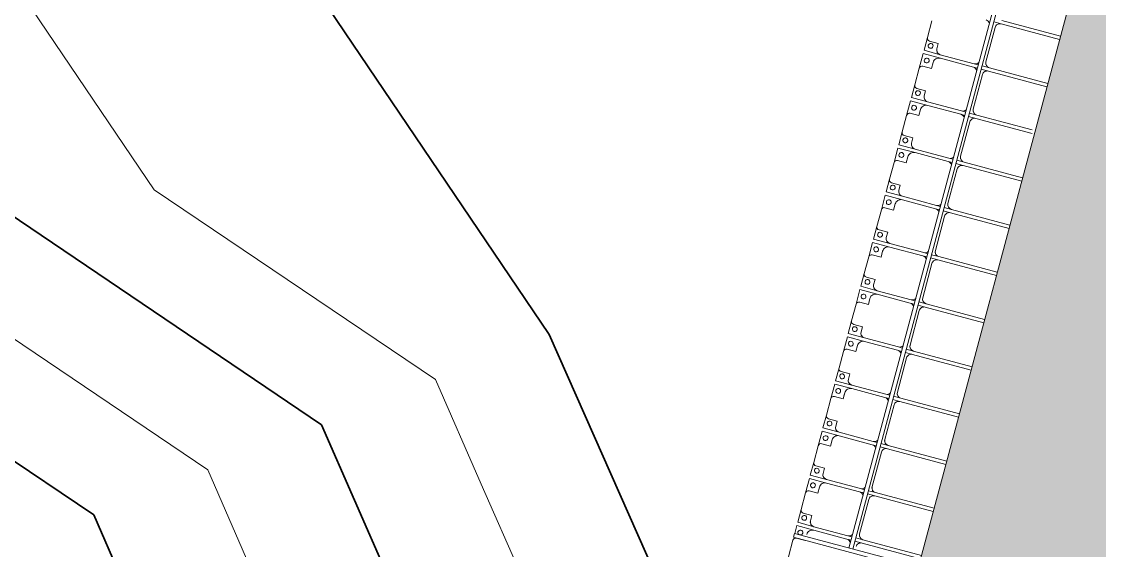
# Model space of a CAD drawing. Header units: millimetres. Extents: x -861324 to 439029, y -308065 to 694685.
# Drawn here: x -162826 to -151789, y 221889 to 227300 of the extents above; entities that cross this region are included whole.
import ezdxf

# ---------------------------------------------------------------- set-up
doc = ezdxf.new("R2010")
doc.units = ezdxf.units.MM
for name, color, linetype, lineweight in [('A-DETL-GENF', 92, 'Continuous', 9), ('A-DETL-MBND', 5, 'Continuous', 9), ('A-DETL-THIN', 151, 'Continuous', 9), ('A-GENM', 13, 'Continuous', 9), ('C-TOPO-MAJR', 7, 'Continuous', 35), ('C-TOPO-MINR', 7, 'Continuous', 9), ('S-BEAM', 12, 'Continuous', 9)]:
    doc.layers.add(name, color=color, linetype=linetype, lineweight=lineweight)

# ---------------------------------------------------------------- blocks, each defined once
blk = doc.blocks.new('Dầm C52 - Dầm C52-24593-BỐ TRÍ BÈ PIN HỒ BẢN MÒNG')
at = {"layer": 'S-BEAM', "color": 7}
for p, q in [((-38198, 20), (-32238, 20)), ((-32238, -20), (-38198, -20))]:
    blk.add_line(p, q, dxfattribs=at)
blk = doc.blocks.new('Dải phao đi lại kèm đỡ invester - DẢI PHAO ĐI LẠI-23457-BỐ TRÍ BÈ PIN HỒ BẢN MÒNG')
at = {"layer": 'A-DETL-MBND', "color": 254}
for p, q in [((223, -620), (223, 0)), ((258, 0), (258, -620)), ((2223, -620), (2223, 0)), ((2258, 0), (2258, -620)), ((3223, -620), (3223, 0)), ((4223, -620), (4223, 0)), ((5223, -620), (5223, 0)), ((723, -620), (723, 0)), ((758, 0), (758, -620)), ((1223, -620), (1223, -33)), ((1258, -24), (1258, -620)), ((1723, -620), (1723, 0)), ((1758, 0), (1758, -620)), ((2723, -620), (2723, 0)), ((2758, 0), (2758, -620)), ((3258, 0), (3258, -620)), ((3723, -620), (3723, 0)), ((3758, 0), (3758, -620)), ((4258, 0), (4258, -620)), ((4723, -620), (4723, 0)), ((4758, 0), (4758, -620)), ((5258, 0), (5258, -620)), ((5723, -620), (5723, 0)), ((5758, 0), (5758, -620)), ((258, -697), (258, -620)), ((258, -697), (258, -620)), ((723, -620), (723, -697)), ((723, -620), (723, -697)), ((758, -697), (758, -620)), ((758, -697), (758, -620)), ((1223, -620), (1223, -697)), ((1223, -620), (1223, -697)), ((1258, -697), (1258, -620)), ((1258, -697), (1258, -620)), ((1723, -620), (1723, -697)), ((1723, -620), (1723, -697)), ((1758, -697), (1758, -620)), ((1758, -697), (1758, -620)), ((2223, -620), (2223, -697)), ((2223, -620), (2223, -697)), ((2258, -697), (2258, -620)), ((2258, -697), (2258, -620)), ((2723, -620), (2723, -697)), ((2723, -620), (2723, -697)), ((2758, -697), (2758, -620)), ((2758, -697), (2758, -620)), ((3223, -620), (3223, -697)), ((3223, -620), (3223, -697)), ((3258, -697), (3258, -620)), ((3258, -697), (3258, -620)), ((3723, -620), (3723, -697)), ((3723, -620), (3723, -697)), ((3758, -697), (3758, -620)), ((3758, -697), (3758, -620)), ((4223, -620), (4223, -697)), ((4223, -620), (4223, -697)), ((4258, -697), (4258, -620)), ((4258, -697), (4258, -620)), ((4723, -620), (4723, -697)), ((4723, -620), (4723, -697)), ((4758, -697), (4758, -620)), ((4758, -697), (4758, -620)), ((5223, -620), (5223, -697)), ((5223, -620), (5223, -697)), ((5258, -697), (5258, -620)), ((5258, -697), (5258, -620)), ((5723, -620), (5723, -697)), ((5723, -620), (5723, -697)), ((5758, -697), (5758, -620)), ((5758, -697), (5758, -620)), ((308, -670), (673, -670)), ((723, -737), (723, -780)), ((723, -737), (723, -780)), ((758, -780), (758, -737)), ((758, -780), (758, -737)), ((808, -670), (1173, -670)), ((1223, -737), (1223, -780)), ((1223, -737), (1223, -780)), ((1258, -780), (1258, -737)), ((1258, -780), (1258, -737)), ((1308, -670), (1673, -670)), ((1723, -737), (1723, -780)), ((1723, -737), (1723, -780)), ((1758, -780), (1758, -737)), ((1758, -780), (1758, -737)), ((1808, -670), (2173, -670)), ((2223, -737), (2223, -780)), ((2223, -737), (2223, -780)), ((2258, -780), (2258, -737)), ((2258, -780), (2258, -737)), ((2308, -670), (2673, -670)), ((2723, -737), (2723, -780)), ((2723, -737), (2723, -780)), ((2758, -780), (2758, -737)), ((2758, -780), (2758, -737)), ((2808, -670), (3173, -670)), ((3223, -737), (3223, -780)), ((3223, -737), (3223, -780)), ((3258, -780), (3258, -737)), ((3258, -780), (3258, -737)), ((3308, -670), (3673, -670)), ((3723, -737), (3723, -780)), ((3723, -737), (3723, -780)), ((3758, -780), (3758, -737)), ((3758, -780), (3758, -737)), ((3808, -670), (4173, -670)), ((4223, -737), (4223, -780)), ((4223, -737), (4223, -780)), ((4258, -780), (4258, -737)), ((4258, -780), (4258, -737)), ((4308, -670), (4673, -670)), ((4723, -737), (4723, -780)), ((4723, -737), (4723, -780)), ((4758, -780), (4758, -737)), ((4758, -780), (4758, -737)), ((4808, -670), (5173, -670)), ((5223, -737), (5223, -780)), ((5223, -737), (5223, -780)), ((5258, -780), (5258, -737)), ((5258, -780), (5258, -737)), ((5308, -670), (5673, -670)), ((5723, -737), (5723, -780)), ((5723, -737), (5723, -780)), ((5758, -780), (5758, -737)), ((5758, -780), (5758, -737)), ((723, -1140), (723, -780)), ((758, -780), (758, -1130)), ((1223, -1140), (1223, -780)), ((1258, -780), (1258, -1130)), ((1723, -1140), (1723, -780)), ((1758, -780), (1758, -1130)), ((2223, -1140), (2223, -780)), ((2258, -780), (2258, -1130)), ((2723, -1140), (2723, -780)), ((2758, -780), (2758, -1130)), ((3223, -1140), (3223, -780)), ((3258, -780), (3258, -1130)), ((3723, -1140), (3723, -780)), ((3758, -780), (3758, -1130)), ((4223, -1140), (4223, -780)), ((4258, -780), (4258, -1130)), ((4723, -1140), (4723, -780)), ((4758, -780), (4758, -1130)), ((5223, -1140), (5223, -780)), ((5258, -780), (5258, -1130)), ((5723, -1140), (5723, -780)), ((5758, -780), (5758, -1130)), ((618, -1282), (618, -1190)), ((618, -1190), (673, -1190)), ((673, -1190), (618, -1190)), ((618, -1190), (618, -1282)), ((618, -1282), (618, -1190)), ((618, -1190), (618, -1282)), ((618, -1190), (673, -1190)), ((673, -1190), (618, -1190)), ((723, -1140), (723, -1312)), ((723, -1312), (723, -1140)), ((758, -1312), (758, -1130)), ((758, -1130), (758, -1312)), ((818, -1190), (882, -1190)), ((882, -1190), (818, -1190)), ((818, -1190), (882, -1190)), ((882, -1190), (818, -1190)), ((882, -1190), (882, -1282)), ((882, -1282), (882, -1190)), ((882, -1190), (882, -1282)), ((882, -1282), (882, -1190)), ((1118, -1282), (1118, -1190)), ((1118, -1190), (1173, -1190)), ((1173, -1190), (1118, -1190)), ((1118, -1190), (1118, -1282)), ((1118, -1282), (1118, -1190)), ((1118, -1190), (1118, -1282)), ((1118, -1190), (1173, -1190)), ((1173, -1190), (1118, -1190)), ((1223, -1140), (1223, -1312)), ((1223, -1312), (1223, -1140)), ((1258, -1312), (1258, -1130)), ((1258, -1130), (1258, -1312)), ((1318, -1190), (1382, -1190)), ((1382, -1190), (1318, -1190)), ((1318, -1190), (1382, -1190)), ((1382, -1190), (1318, -1190)), ((1382, -1190), (1382, -1282)), ((1382, -1282), (1382, -1190)), ((1382, -1190), (1382, -1282)), ((1382, -1282), (1382, -1190)), ((1618, -1282), (1618, -1190)), ((1618, -1190), (1673, -1190)), ((1673, -1190), (1618, -1190)), ((1618, -1190), (1618, -1282)), ((1618, -1282), (1618, -1190)), ((1618, -1190), (1618, -1282)), ((1618, -1190), (1673, -1190)), ((1673, -1190), (1618, -1190)), ((1723, -1140), (1723, -1312)), ((1723, -1312), (1723, -1140)), ((1758, -1312), (1758, -1130)), ((1758, -1130), (1758, -1312)), ((1818, -1190), (1882, -1190)), ((1882, -1190), (1818, -1190)), ((1818, -1190), (1882, -1190)), ((1882, -1190), (1818, -1190)), ((1882, -1190), (1882, -1282)), ((1882, -1282), (1882, -1190)), ((1882, -1190), (1882, -1282)), ((1882, -1282), (1882, -1190)), ((2118, -1282), (2118, -1190)), ((2118, -1190), (2173, -1190)), ((2173, -1190), (2118, -1190)), ((2118, -1190), (2118, -1282)), ((2118, -1282), (2118, -1190)), ((2118, -1190), (2118, -1282)), ((2118, -1190), (2173, -1190)), ((2173, -1190), (2118, -1190)), ((2223, -1140), (2223, -1312)), ((2223, -1312), (2223, -1140)), ((2258, -1312), (2258, -1130)), ((2258, -1130), (2258, -1312)), ((2318, -1190), (2382, -1190)), ((2382, -1190), (2318, -1190)), ((2318, -1190), (2382, -1190)), ((2382, -1190), (2318, -1190)), ((2382, -1190), (2382, -1282)), ((2382, -1282), (2382, -1190)), ((2382, -1190), (2382, -1282)), ((2382, -1282), (2382, -1190)), ((2618, -1282), (2618, -1190)), ((2618, -1190), (2673, -1190)), ((2673, -1190), (2618, -1190)), ((2618, -1190), (2618, -1282)), ((2618, -1282), (2618, -1190)), ((2618, -1190), (2618, -1282)), ((2618, -1190), (2673, -1190)), ((2673, -1190), (2618, -1190)), ((2723, -1140), (2723, -1312)), ((2723, -1312), (2723, -1140)), ((2758, -1312), (2758, -1130)), ((2758, -1130), (2758, -1312)), ((2818, -1190), (2882, -1190)), ((2882, -1190), (2818, -1190)), ((2818, -1190), (2882, -1190)), ((2882, -1190), (2818, -1190)), ((2882, -1190), (2882, -1282)), ((2882, -1282), (2882, -1190)), ((2882, -1190), (2882, -1282)), ((2882, -1282), (2882, -1190)), ((3118, -1282), (3118, -1190)), ((3118, -1190), (3173, -1190)), ((3173, -1190), (3118, -1190)), ((3118, -1190), (3118, -1282)), ((3118, -1282), (3118, -1190)), ((3118, -1190), (3118, -1282)), ((3118, -1190), (3173, -1190)), ((3173, -1190), (3118, -1190)), ((3223, -1140), (3223, -1312)), ((3223, -1312), (3223, -1140)), ((3258, -1312), (3258, -1130)), ((3258, -1130), (3258, -1312)), ((3318, -1190), (3382, -1190)), ((3382, -1190), (3318, -1190)), ((3318, -1190), (3382, -1190)), ((3382, -1190), (3318, -1190)), ((3382, -1190), (3382, -1282)), ((3382, -1282), (3382, -1190)), ((3382, -1190), (3382, -1282)), ((3382, -1282), (3382, -1190)), ((3618, -1282), (3618, -1190)), ((3618, -1190), (3673, -1190)), ((3673, -1190), (3618, -1190)), ((3618, -1190), (3618, -1282)), ((3618, -1282), (3618, -1190)), ((3618, -1190), (3618, -1282)), ((3618, -1190), (3673, -1190)), ((3673, -1190), (3618, -1190)), ((3723, -1140), (3723, -1312)), ((3723, -1312), (3723, -1140)), ((3758, -1312), (3758, -1130)), ((3758, -1130), (3758, -1312)), ((3818, -1190), (3882, -1190)), ((3882, -1190), (3818, -1190)), ((3818, -1190), (3882, -1190)), ((3882, -1190), (3818, -1190)), ((3882, -1190), (3882, -1282)), ((3882, -1282), (3882, -1190)), ((3882, -1190), (3882, -1282)), ((3882, -1282), (3882, -1190)), ((4118, -1282), (4118, -1190)), ((4118, -1190), (4173, -1190)), ((4173, -1190), (4118, -1190)), ((4118, -1190), (4118, -1282)), ((4118, -1282), (4118, -1190)), ((4118, -1190), (4118, -1282)), ((4118, -1190), (4173, -1190)), ((4173, -1190), (4118, -1190)), ((4223, -1140), (4223, -1312)), ((4223, -1312), (4223, -1140)), ((4258, -1312), (4258, -1130)), ((4258, -1130), (4258, -1312)), ((4318, -1190), (4382, -1190)), ((4349, -1190), (4318, -1190)), ((4318, -1190), (4349, -1190)), ((4349, -1190), (4318, -1190)), ((4382, -1190), (4382, -1282)), ((4382, -1282), (4382, -1190)), ((4382, -1190), (4382, -1282)), ((4382, -1282), (4382, -1190)), ((4618, -1282), (4618, -1190)), ((4618, -1190), (4673, -1190)), ((4673, -1190), (4618, -1190)), ((4618, -1190), (4618, -1282)), ((4618, -1282), (4618, -1190)), ((4618, -1190), (4618, -1282)), ((4618, -1190), (4673, -1190)), ((4673, -1190), (4618, -1190)), ((4723, -1140), (4723, -1312)), ((4723, -1312), (4723, -1140)), ((4758, -1312), (4758, -1130)), ((4758, -1130), (4758, -1312)), ((4818, -1190), (4882, -1190)), ((4882, -1190), (4818, -1190)), ((4818, -1190), (4882, -1190)), ((4882, -1190), (4818, -1190)), ((4882, -1190), (4882, -1282)), ((4882, -1282), (4882, -1190)), ((4882, -1190), (4882, -1282)), ((4882, -1282), (4882, -1190)), ((5118, -1282), (5118, -1190)), ((5118, -1190), (5173, -1190)), ((5173, -1190), (5118, -1190)), ((5118, -1190), (5118, -1282)), ((5118, -1282), (5118, -1190)), ((5118, -1190), (5118, -1282)), ((5118, -1190), (5173, -1190)), ((5173, -1190), (5118, -1190)), ((5223, -1140), (5223, -1312)), ((5223, -1312), (5223, -1140)), ((5258, -1312), (5258, -1130)), ((5258, -1130), (5258, -1312)), ((5318, -1190), (5382, -1190)), ((5382, -1190), (5318, -1190)), ((5318, -1190), (5382, -1190)), ((5382, -1190), (5318, -1190)), ((5382, -1190), (5382, -1282)), ((5382, -1282), (5382, -1190)), ((5382, -1190), (5382, -1282)), ((5382, -1282), (5382, -1190)), ((5618, -1282), (5618, -1190)), ((5618, -1190), (5673, -1190)), ((5673, -1190), (5618, -1190)), ((5618, -1190), (5618, -1282)), ((5618, -1282), (5618, -1190)), ((5618, -1190), (5618, -1282)), ((5618, -1190), (5673, -1190)), ((5673, -1190), (5618, -1190)), ((5723, -1140), (5723, -1312)), ((5723, -1312), (5723, -1140)), ((5758, -1312), (5758, -1130)), ((5758, -1130), (5758, -1312)), ((5882, -1190), (5882, -1282)), ((5882, -1282), (5882, -1190)), ((5882, -1190), (5882, -1282)), ((5882, -1282), (5882, -1190)), ((412, -1312), (588, -1312)), ((723, -1312), (588, -1312)), ((588, -1312), (723, -1312)), ((912, -1312), (758, -1312)), ((758, -1312), (912, -1312)), ((912, -1312), (1088, -1312)), ((1223, -1312), (1088, -1312)), ((1088, -1312), (1223, -1312)), ((1412, -1312), (1258, -1312)), ((1258, -1312), (1412, -1312)), ((1412, -1312), (1588, -1312)), ((1723, -1312), (1588, -1312)), ((1588, -1312), (1723, -1312)), ((1912, -1312), (1758, -1312)), ((1758, -1312), (1912, -1312)), ((1912, -1312), (2088, -1312)), ((2223, -1312), (2088, -1312)), ((2088, -1312), (2223, -1312)), ((2412, -1312), (2258, -1312)), ((2258, -1312), (2412, -1312)), ((2412, -1312), (2588, -1312)), ((2723, -1312), (2588, -1312)), ((2588, -1312), (2723, -1312)), ((2912, -1312), (2758, -1312)), ((2758, -1312), (2912, -1312)), ((2912, -1312), (3088, -1312)), ((3223, -1312), (3088, -1312)), ((3088, -1312), (3223, -1312)), ((3412, -1312), (3258, -1312)), ((3258, -1312), (3412, -1312)), ((3412, -1312), (3588, -1312)), ((3723, -1312), (3588, -1312)), ((3588, -1312), (3723, -1312)), ((3912, -1312), (3758, -1312)), ((3758, -1312), (3912, -1312)), ((3912, -1312), (4088, -1312)), ((4223, -1312), (4088, -1312)), ((4088, -1312), (4223, -1312)), ((4412, -1312), (4258, -1312)), ((4258, -1312), (4412, -1312)), ((4412, -1312), (4588, -1312)), ((4723, -1312), (4588, -1312)), ((4588, -1312), (4723, -1312)), ((4912, -1312), (4758, -1312)), ((4758, -1312), (4912, -1312)), ((4912, -1312), (5088, -1312)), ((5223, -1312), (5088, -1312)), ((5088, -1312), (5223, -1312)), ((5412, -1312), (5258, -1312)), ((5258, -1312), (5412, -1312)), ((5412, -1312), (5588, -1312)), ((5723, -1312), (5588, -1312)), ((5588, -1312), (5723, -1312)), ((5842, -1312), (5758, -1312)), ((5758, -1312), (5842, -1312)), ((5912, -1312), (6088, -1312))]:
    blk.add_line(p, q, dxfattribs=at)
for centre, radius, start, end in [((308, -620), 50, 180, 270), ((308, -620), 50, 180, 210), ((673, -620), 50, 270, 0), ((808, -620), 50, 180, 270), ((808, -620), 50, 180, 210), ((1173, -620), 50, 270, 0), ((1308, -620), 50, 180, 270), ((1308, -620), 50, 180, 210), ((1673, -620), 50, 270, 0), ((1808, -620), 50, 180, 270), ((1808, -620), 50, 180, 210), ((2173, -620), 50, 270, 0), ((2308, -620), 50, 180, 270), ((2308, -620), 50, 180, 210), ((2673, -620), 50, 270, 0), ((2808, -620), 50, 180, 270), ((2808, -620), 50, 180, 210), ((3173, -620), 50, 270, 0), ((3308, -620), 50, 180, 270), ((3308, -620), 50, 180, 210), ((3673, -620), 50, 270, 0), ((3808, -620), 50, 180, 270), ((3808, -620), 50, 180, 210), ((4173, -620), 50, 270, 0), ((4308, -620), 50, 180, 270), ((4308, -620), 50, 180, 210), ((4673, -620), 50, 270, 0), ((4808, -620), 50, 180, 270), ((4808, -620), 50, 180, 210), ((5173, -620), 50, 270, 0), ((5308, -620), 50, 180, 270), ((5308, -620), 50, 180, 210), ((5673, -620), 50, 270, 0), ((5808, -620), 50, 180, 270), ((5808, -620), 50, 180, 210), ((308, -780), 50, 120, 180), ((673, -620), 50, 270, 300), ((673, -780), 50, 360, 60), ((673, -780), 50, 360, 30), ((808, -780), 50, 120, 180), ((1173, -620), 50, 270, 300), ((1173, -780), 50, 360, 60), ((1173, -780), 50, 360, 30), ((1308, -780), 50, 120, 180), ((1673, -620), 50, 270, 300), ((1673, -780), 50, 360, 60), ((1673, -780), 50, 360, 30), ((1808, -780), 50, 120, 180), ((2173, -620), 50, 270, 300), ((2173, -780), 50, 360, 60), ((2173, -780), 50, 360, 30), ((2308, -780), 50, 120, 180), ((2673, -620), 50, 270, 300), ((2673, -780), 50, 360, 60), ((2673, -780), 50, 360, 30), ((2808, -780), 50, 120, 180), ((3173, -620), 50, 270, 300), ((3173, -780), 50, 360, 60), ((3173, -780), 50, 360, 30), ((3308, -780), 50, 120, 180), ((3673, -620), 50, 270, 300), ((3673, -780), 50, 360, 60), ((3673, -780), 50, 360, 30), ((3808, -780), 50, 120, 180), ((4173, -620), 50, 270, 300), ((4173, -780), 50, 360, 60), ((4173, -780), 50, 360, 30), ((4308, -780), 50, 120, 180), ((4673, -620), 50, 270, 300), ((4673, -780), 50, 360, 60), ((4673, -780), 50, 360, 30), ((4808, -780), 50, 120, 180), ((5173, -620), 50, 270, 300), ((5173, -780), 50, 360, 60), ((5173, -780), 50, 360, 30), ((5308, -780), 50, 120, 180), ((5673, -620), 50, 270, 300), ((5673, -780), 50, 360, 60), ((5673, -780), 50, 360, 30), ((5808, -780), 50, 120, 180), ((673, -1140), 50, 270, 360), ((673, -1140), 50, 270, 345), ((673, -1140), 50, 270, 345), ((673, -1140), 50, 270, 345), ((818, -1130), 60, 180, 270), ((818, -1130), 60, 180, 270), ((818, -1130), 60, 180, 270), ((818, -1130), 60, 180, 270), ((1173, -1140), 50, 270, 360), ((1173, -1140), 50, 270, 345), ((1173, -1140), 50, 270, 345), ((1173, -1140), 50, 270, 345), ((1318, -1130), 60, 180, 270), ((1318, -1130), 60, 180, 270), ((1318, -1130), 60, 180, 270), ((1318, -1130), 60, 180, 270), ((1673, -1140), 50, 270, 360), ((1673, -1140), 50, 270, 345), ((1673, -1140), 50, 270, 345), ((1673, -1140), 50, 270, 345), ((1818, -1130), 60, 180, 270), ((1818, -1130), 60, 180, 270), ((1818, -1130), 60, 180, 270), ((1818, -1130), 60, 180, 270), ((2173, -1140), 50, 270, 360), ((2173, -1140), 50, 270, 345), ((2173, -1140), 50, 270, 345), ((2173, -1140), 50, 270, 345), ((2318, -1130), 60, 180, 270), ((2318, -1130), 60, 180, 270), ((2318, -1130), 60, 180, 270), ((2318, -1130), 60, 180, 270), ((2673, -1140), 50, 270, 360), ((2673, -1140), 50, 270, 345), ((2673, -1140), 50, 270, 345), ((2673, -1140), 50, 270, 345), ((2818, -1130), 60, 180, 270), ((2818, -1130), 60, 180, 270), ((2818, -1130), 60, 180, 270), ((2818, -1130), 60, 180, 270), ((3173, -1140), 50, 270, 360), ((3173, -1140), 50, 270, 345), ((3173, -1140), 50, 270, 345), ((3173, -1140), 50, 270, 345), ((3318, -1130), 60, 180, 270), ((3318, -1130), 60, 180, 270), ((3318, -1130), 60, 180, 270), ((3318, -1130), 60, 180, 270), ((3673, -1140), 50, 270, 360), ((3673, -1140), 50, 270, 345), ((3673, -1140), 50, 270, 345), ((3673, -1140), 50, 270, 345), ((3818, -1130), 60, 180, 270), ((3818, -1130), 60, 180, 270), ((3818, -1130), 60, 180, 270), ((3818, -1130), 60, 180, 270), ((4173, -1140), 50, 270, 360), ((4173, -1140), 50, 270, 345), ((4173, -1140), 50, 270, 345), ((4173, -1140), 50, 270, 345), ((4318, -1130), 60, 180, 270), ((4318, -1130), 60, 180, 270), ((4318, -1130), 60, 180, 270), ((4318, -1130), 60, 180, 270), ((4673, -1140), 50, 270, 360), ((4673, -1140), 50, 270, 345), ((4673, -1140), 50, 270, 345), ((4673, -1140), 50, 270, 345), ((4818, -1130), 60, 180, 270), ((4818, -1130), 60, 180, 270), ((4818, -1130), 60, 180, 270), ((4818, -1130), 60, 180, 270), ((5173, -1140), 50, 270, 360), ((5173, -1140), 50, 270, 345), ((5173, -1140), 50, 270, 345), ((5173, -1140), 50, 270, 345), ((5318, -1130), 60, 180, 270), ((5318, -1130), 60, 180, 270), ((5318, -1130), 60, 180, 270), ((5318, -1130), 60, 180, 270), ((5673, -1140), 50, 270, 360), ((5673, -1140), 50, 270, 345), ((5673, -1140), 50, 270, 345), ((5673, -1140), 50, 270, 345), ((5818, -1130), 60, 180, 270), ((5818, -1130), 60, 180, 270), ((5818, -1130), 60, 180, 270), ((5818, -1130), 60, 180, 270), ((588, -1282), 30, 270, 0), ((588, -1282), 30, 270, 0), ((588, -1282), 30, 270, 0), ((588, -1282), 30, 270, 0), ((662, -1259), 25, 90, 270), ((662, -1259), 25, 90, 270), ((662, -1259), 25, 270, 90), ((662, -1259), 25, 270, 90), ((817, -1259), 25, 90, 270), ((817, -1259), 25, 90, 270), ((817, -1259), 25, 270, 90), ((817, -1259), 25, 270, 90), ((912, -1282), 30, 180, 270), ((912, -1282), 30, 180, 270), ((912, -1282), 30, 180, 270), ((912, -1282), 30, 180, 270), ((1088, -1282), 30, 270, 0), ((1088, -1282), 30, 270, 0), ((1088, -1282), 30, 270, 0), ((1088, -1282), 30, 270, 0), ((1162, -1259), 25, 90, 270), ((1162, -1259), 25, 90, 270), ((1162, -1259), 25, 270, 90), ((1162, -1259), 25, 270, 90), ((1317, -1259), 25, 90, 270), ((1317, -1259), 25, 90, 270), ((1317, -1259), 25, 270, 90), ((1317, -1259), 25, 270, 90), ((1412, -1282), 30, 180, 270), ((1412, -1282), 30, 180, 270), ((1412, -1282), 30, 180, 270), ((1412, -1282), 30, 180, 270), ((1588, -1282), 30, 270, 0), ((1588, -1282), 30, 270, 0), ((1588, -1282), 30, 270, 0), ((1588, -1282), 30, 270, 0), ((1662, -1259), 25, 90, 270), ((1662, -1259), 25, 90, 270), ((1662, -1259), 25, 270, 90), ((1662, -1259), 25, 270, 90), ((1817, -1259), 25, 90, 270), ((1817, -1259), 25, 90, 270), ((1817, -1259), 25, 270, 90), ((1817, -1259), 25, 270, 90), ((1912, -1282), 30, 180, 270), ((1912, -1282), 30, 180, 270), ((1912, -1282), 30, 180, 270), ((1912, -1282), 30, 180, 270), ((2088, -1282), 30, 270, 0), ((2088, -1282), 30, 270, 0), ((2088, -1282), 30, 270, 0), ((2088, -1282), 30, 270, 0), ((2162, -1259), 25, 90, 270), ((2162, -1259), 25, 90, 270), ((2162, -1259), 25, 270, 90), ((2162, -1259), 25, 270, 90), ((2317, -1259), 25, 90, 270), ((2317, -1259), 25, 90, 270), ((2317, -1259), 25, 270, 90), ((2317, -1259), 25, 270, 90), ((2412, -1282), 30, 180, 270), ((2412, -1282), 30, 180, 270), ((2412, -1282), 30, 180, 270), ((2412, -1282), 30, 180, 270), ((2588, -1282), 30, 270, 0), ((2588, -1282), 30, 270, 0), ((2588, -1282), 30, 270, 0), ((2588, -1282), 30, 270, 0), ((2662, -1259), 25, 90, 270), ((2662, -1259), 25, 90, 270), ((2662, -1259), 25, 270, 90), ((2662, -1259), 25, 270, 90), ((2817, -1259), 25, 90, 270), ((2817, -1259), 25, 90, 270), ((2817, -1259), 25, 270, 90), ((2817, -1259), 25, 270, 90), ((2912, -1282), 30, 180, 270), ((2912, -1282), 30, 180, 270), ((2912, -1282), 30, 180, 270), ((2912, -1282), 30, 180, 270), ((3088, -1282), 30, 270, 0), ((3088, -1282), 30, 270, 0), ((3088, -1282), 30, 270, 0), ((3088, -1282), 30, 270, 0), ((3162, -1259), 25, 90, 270), ((3162, -1259), 25, 90, 270), ((3162, -1259), 25, 270, 90), ((3162, -1259), 25, 270, 90), ((3317, -1259), 25, 90, 270), ((3317, -1259), 25, 90, 270), ((3317, -1259), 25, 270, 90), ((3317, -1259), 25, 270, 90), ((3412, -1282), 30, 180, 270), ((3412, -1282), 30, 180, 270), ((3412, -1282), 30, 180, 270), ((3412, -1282), 30, 180, 270), ((3588, -1282), 30, 270, 0), ((3588, -1282), 30, 270, 0), ((3588, -1282), 30, 270, 0), ((3588, -1282), 30, 270, 0), ((3662, -1259), 25, 90, 270), ((3662, -1259), 25, 90, 270), ((3662, -1259), 25, 270, 90), ((3662, -1259), 25, 270, 90), ((3817, -1259), 25, 90, 270), ((3817, -1259), 25, 90, 270), ((3817, -1259), 25, 270, 90), ((3817, -1259), 25, 270, 90), ((3912, -1282), 30, 180, 270), ((3912, -1282), 30, 180, 270), ((3912, -1282), 30, 180, 270), ((3912, -1282), 30, 180, 270), ((4088, -1282), 30, 270, 0), ((4088, -1282), 30, 270, 0), ((4088, -1282), 30, 270, 0), ((4088, -1282), 30, 270, 0), ((4162, -1259), 25, 90, 270), ((4162, -1259), 25, 90, 270), ((4162, -1259), 25, 270, 90), ((4162, -1259), 25, 270, 90), ((4317, -1259), 25, 90, 270), ((4317, -1259), 25, 90, 270), ((4317, -1259), 25, 270, 90), ((4317, -1259), 25, 270, 90), ((4412, -1282), 30, 180, 270), ((4412, -1282), 30, 180, 270), ((4412, -1282), 30, 180, 270), ((4412, -1282), 30, 180, 270), ((4588, -1282), 30, 270, 0), ((4588, -1282), 30, 270, 0), ((4588, -1282), 30, 270, 0), ((4588, -1282), 30, 270, 0), ((4662, -1259), 25, 90, 270), ((4662, -1259), 25, 90, 270), ((4662, -1259), 25, 270, 90), ((4662, -1259), 25, 270, 90), ((4817, -1259), 25, 90, 270), ((4817, -1259), 25, 90, 270), ((4817, -1259), 25, 270, 90), ((4817, -1259), 25, 270, 90), ((4912, -1282), 30, 180, 270), ((4912, -1282), 30, 180, 270), ((4912, -1282), 30, 180, 270), ((4912, -1282), 30, 180, 270), ((5088, -1282), 30, 270, 0), ((5088, -1282), 30, 270, 0), ((5088, -1282), 30, 270, 0), ((5088, -1282), 30, 270, 0), ((5162, -1259), 25, 90, 270), ((5162, -1259), 25, 90, 270), ((5162, -1259), 25, 270, 90), ((5162, -1259), 25, 270, 90), ((5317, -1259), 25, 90, 270), ((5317, -1259), 25, 90, 270), ((5317, -1259), 25, 270, 90), ((5317, -1259), 25, 270, 90), ((5412, -1282), 30, 180, 270), ((5412, -1282), 30, 180, 270), ((5412, -1282), 30, 180, 270), ((5412, -1282), 30, 180, 270), ((5588, -1282), 30, 270, 0), ((5588, -1282), 30, 270, 0), ((5588, -1282), 30, 270, 0), ((5588, -1282), 30, 270, 0), ((5662, -1259), 25, 90, 270), ((5662, -1259), 25, 90, 270), ((5662, -1259), 25, 270, 90), ((5662, -1259), 25, 270, 90), ((5817, -1259), 25, 90, 270), ((5817, -1259), 25, 90, 270), ((5817, -1259), 25, 270, 90), ((5817, -1259), 25, 270, 90), ((5912, -1282), 30, 180, 270), ((5912, -1282), 30, 180, 270), ((5912, -1282), 30, 180, 270), ((5912, -1282), 30, 180, 270)]:
    blk.add_arc(centre, radius, start, end, dxfattribs=at)
blk = doc.blocks.new('Dầm C52 - Hộp 40x60-25087-BỐ TRÍ BÈ PIN HỒ BẢN MÒNG')
at = {"layer": 'S-BEAM', "color": 7}
for p, q in [((-75395, -20), (-75395, 20)), ((-75395, 20), (-74082, 20)), ((-74082, -20), (-75395, -20))]:
    blk.add_line(p, q, dxfattribs=at)
blk = doc.blocks.new('HOBANMONG_BEPIN 2_rvt-1-BỐ TRÍ BÈ PIN HỒ BẢN MÒNG')
at = {"layer": 'A-GENM', "lineweight": 9, "rotation": 254.9999999999998}
blk.add_blockref('Dải phao đi lại kèm đỡ invester - DẢI PHAO ĐI LẠI-23457-BỐ TRÍ BÈ PIN HỒ BẢN MÒNG', (-152130, 227365), dxfattribs=at)
at = {"layer": 'S-BEAM', "lineweight": 9}
for name, p, rotation in [('Dầm C52 - Dầm C52-24593-BỐ TRÍ BÈ PIN HỒ BẢN MÒNG', (-144448, 258805), 74.99999999999777), ('Dầm C52 - Hộp 40x60-25087-BỐ TRÍ BÈ PIN HỒ BẢN MÒNG', (-82089, 202530), 344.9999999999994)]:
    blk.add_blockref(name, p, dxfattribs=dict(at, rotation=rotation))

msp = doc.modelspace()

# ---------------------------------------------------------------- hatches: boundary and pattern name
at = {"layer": 'A-DETL-GENF'}
msp.add_hatch(color=8, dxfattribs=at).paths.add_polyline_path([(-10434, 183721), (-6295, 199164), (27670, 190063), (35952, 220973), (106311, 202120), (109408, 213682), (120971, 210584), (127700, 235698), (-153146, 310950), (-159871, 285852), (-171458, 288956), (-185431, 236806), (-152001, 227848), (-156142, 212394), (-49442, 183803), (-46850, 193478), (-14059, 184692)])

# ---------------------------------------------------------------- linework, layer by layer
at = {"layer": 'A-DETL-THIN'}
msp.add_line((-152001, 227848), (-156142, 212394), dxfattribs=at)
at = {"layer": 'C-TOPO-MAJR'}
for p, q in [((-161191, 229665), (-157423, 224098)), ((-165512, 227062), (-159754, 223175)), ((-165949, 224859), (-162086, 222252)), ((-157423, 224098), (-155431, 219598)), ((-159754, 223175), (-158818, 221038)), ((-162086, 222252), (-160213, 217977))]:
    msp.add_line(p, q, dxfattribs=at)
at = {"layer": 'C-TOPO-MINR'}
for p, q in [((-163655, 228811), (-161467, 225580)), ((-165749, 225973), (-160920, 222713)), ((-161467, 225580), (-158588, 223637)), ((-158588, 223637), (-158120, 222568)), ((-160920, 222713), (-159515, 219507)), ((-158120, 222568), (-156221, 218276))]:
    msp.add_line(p, q, dxfattribs=at)

# ---------------------------------------------------------------- block references
at = {"lineweight": 5}
msp.add_blockref('HOBANMONG_BEPIN 2_rvt-1-BỐ TRÍ BÈ PIN HỒ BẢN MÒNG', (0, 0), dxfattribs=at)

doc.saveas('drawing.dxf')
